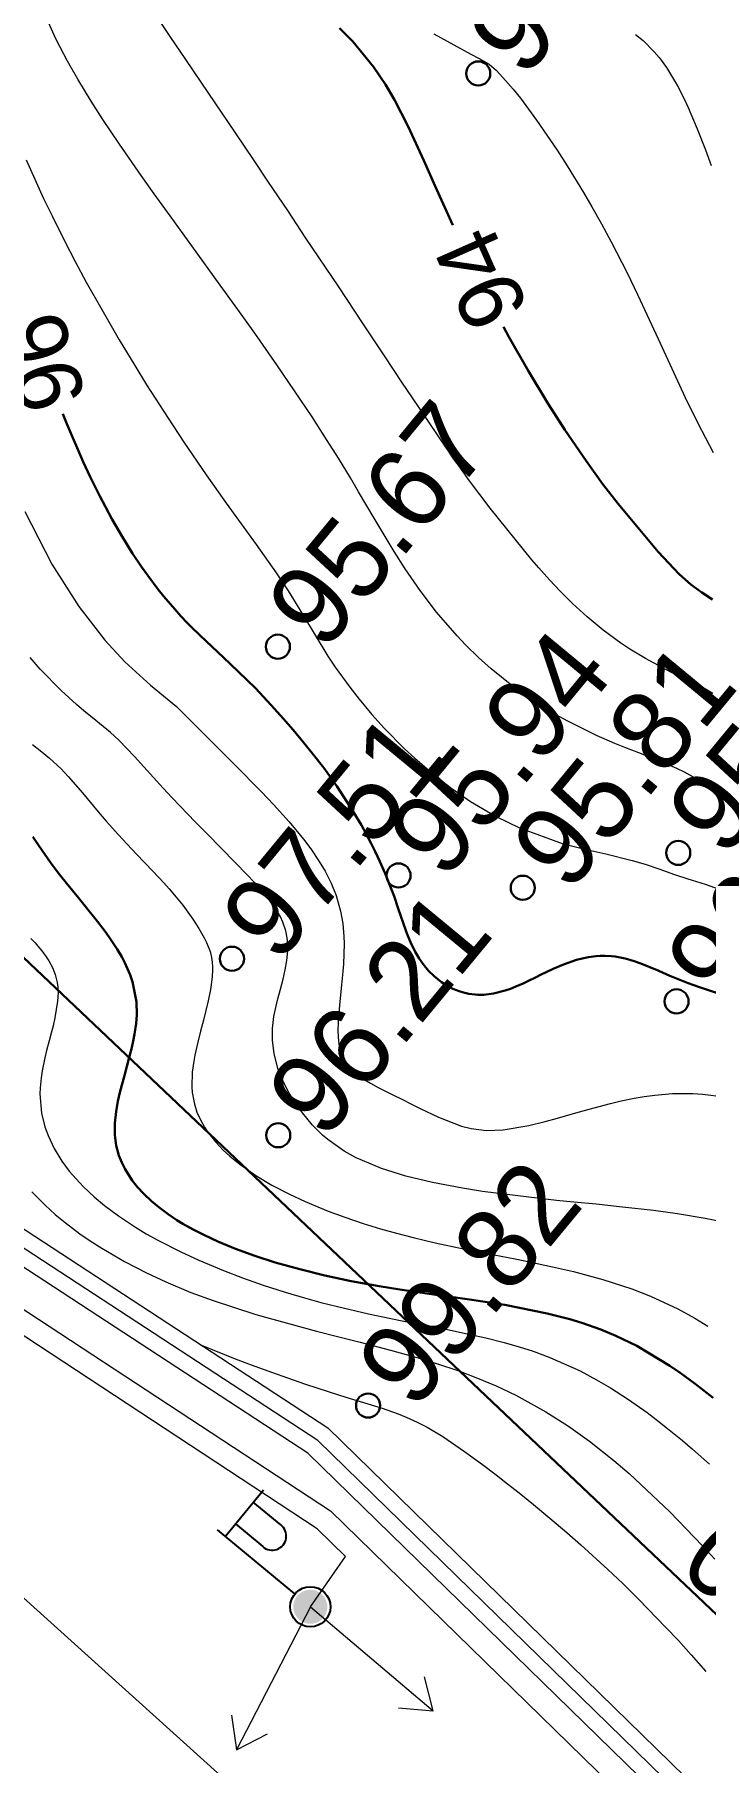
# Model space of a CAD drawing. Header units: millimetres. Extents: x -2893842 to -949497, y -1203244 to 262218.
# Drawn here: x -2331968 to -2323622, y -738760 to -717282 of the extents above; entities that cross this region are included whole.
import ezdxf

# ---------------------------------------------------------------- set-up
doc = ezdxf.new("R2010")
doc.units = ezdxf.units.MM
doc.layers.get('0').update_dxf_attribs({"lineweight": 5})
for name, color, linetype in [('!!!_ Размеры', 7, 'Continuous'), ('07_Объекты электропередачи', 253, 'Continuous'), ('14_Ограждения', 253, 'Continuous'), ('19_Горизонтали', 253, 'Continuous'), ('30_Канализация', 253, 'Continuous'), ('31_Водопровод', 253, 'Continuous'), ('35_Телефон', 253, 'Continuous'), ('37_Кабель низкого напряжения', 253, 'Continuous'), ('_Высоты_Блок', 253, 'Continuous')]:
    doc.layers.add(name, color=color, linetype=linetype)
doc.styles.add('LIKE17', font='d431.shx')
doc.styles.add('LIKE32', font='peteri.shx')
doc.styles.add('LIKE36', font='pragmai.shx')
doc.styles.add('Line_GUGK', font='')
doc.styles.get('Line_GUGK').set_extended_font_data('Bm431', italic=True)
doc.linetypes.add('g5_119_3', pattern='A,4,-1,[31,GUGK_2005.shx,S=0.1,R=0,X=0,Y=0],4,[31,GUGK_2005.shx,S=0.1,R=180,X=0,Y=0],-1', length=10)
doc.linetypes.add('g5_122_v', pattern='A,1,-1,1.5,-0.4,["В",Line_GUGK,S=1,R=0,X=0,Y=-0.5],-1.5,1.5,-1,4,-1,4,-1,3', length=20.9)
doc.linetypes.add('g5_133_t', pattern='A,2,[27,GUGK_2005.shx,S=0.4,R=0,X=0,Y=0],2,-1', length=5)
doc.linetypes.add('g5_472', pattern='A,0,-4,[25,GUGK_2005.shx,S=0.4,R=0,X=0,Y=-0.2],0', length=4)

# ---------------------------------------------------------------- blocks, each defined once
blk = doc.blocks.new('g5_110_1a')
h = blk.add_hatch(color=255)
edge = h.paths.add_edge_path()
edge.add_arc((0, 0), 0.212, 0, 360)
at = {"color": 0}
for p, q in [((0, 0.25), (0, 1.5)), ((0, 1.375), (0.75, 1.375))]:
    blk.add_line(p, q, dxfattribs=at)
blk.add_lwpolyline([(0.2, 1.375), (0.2, 0.932, 1.040016), (0.55, 0.932), (0.55, 1.375)], format="xyb", dxfattribs=at)
blk.add_circle((0, 0), 0.25, dxfattribs=at)
blk = doc.blocks.new('g5_115_1')
at = {"color": 0, "lineweight": 20}
for points in [[(1.647, -0.252), (2, 0), (1.647, 0.252)], [(0, 0), (2, 0)]]:
    blk.add_lwpolyline(points, dxfattribs=at)
blk = doc.blocks.new('Топо_07.04.17')
at = {"layer": '14_Ограждения', "color": 7, "linetype": 'Continuous', "lineweight": 20}
for points in [[(-519840, -510292), (-519253, -535413), (-513225, -543685), (-496400, -554220), (-488324, -558277), (-477682, -564467), (-467801, -572647), (-462771, -578808), (-462771, -578808), (-447048, -597015)], [(-447187, -597466), (-463077, -579065), (-468086, -572931), (-477912, -564796), (-488514, -558629), (-496597, -554569), (-513503, -543983), (-519650, -535548), (-520241, -510253)]]:
    blk.add_lwpolyline(points, dxfattribs=at)
at = {"layer": '14_Ограждения', "color": 7, "linetype": 'g5_472', "lineweight": 20}
blk.add_lwpolyline([(-417936, -608061), (-432736, -600940), (-435788, -597400), (-438056, -595898), (-440809, -595548), (-447117, -597241), (-462924, -578936), (-467944, -572789), (-477797, -564631), (-488419, -558453), (-496499, -554395), (-513364, -543834), (-519452, -535480), (-520040, -510272), (-518421, -502813), (-523269, -498138), (-524202, -495423), (-524510, -494917)], dxfattribs=at)
at = {"layer": '19_Горизонтали', "color": 42, "linetype": 'Continuous', "lineweight": 20}
for points in [[(-462046, -555870), (-461961, -555956), (-461840, -556109), (-461788, -556188), (-461768, -556222), (-461712, -556322), (-461659, -556431), (-461602, -556561), (-461541, -556723), (-461500, -556843), (-461449, -557010), (-461417, -557122), (-461346, -557391), (-461296, -557594)], [(-464538, -555577), (-464308, -555742), (-464112, -555879), (-464014, -555946), (-463898, -556032), (-463820, -556116), (-463746, -556214), (-463636, -556374), (-463560, -556495), (-463390, -556787), (-463177, -557188), (-463075, -557395), (-462910, -557749), (-462828, -557937), (-462733, -558162), (-462638, -558398), (-462487, -558803), (-462385, -559093), (-462301, -559344), (-462196, -559661), (-461944, -560421), (-461823, -560758), (-461672, -561141)], [(-462015, -564116), (-462127, -564035), (-462218, -563974), (-462313, -563914), (-462506, -563793), (-462799, -563592), (-462980, -563452), (-463083, -563365), (-463282, -563181), (-463282, -563181), (-463462, -562993), (-463623, -562807), (-463757, -562639), (-463874, -562483), (-463990, -562321), (-464066, -562211), (-464507, -561517), (-464723, -561148), (-464962, -560715), (-465322, -560031), (-465417, -559847), (-465602, -559485), (-465818, -559062), (-466070, -558571), (-466406, -557921), (-466594, -557557), (-466790, -557179), (-466939, -556892), (-467130, -556524), (-467410, -555988), (-467640, -555547), (-467801, -555240), (-467989, -554881)], [(-462161, -565271), (-462476, -565050), (-462566, -564994), (-462831, -564843), (-463013, -564747), (-463180, -564659), (-463298, -564596), (-463512, -564473), (-463848, -564255), (-463988, -564155), (-464193, -563996), (-464302, -563905), (-464489, -563736), (-464721, -563501), (-464861, -563344), (-465003, -563171), (-465096, -563048), (-465318, -562724), (-465489, -562436), (-465642, -562147), (-465756, -561915), (-465957, -561477), (-466113, -561128), (-466194, -560947), (-466314, -560685), (-466457, -560388), (-466580, -560139), (-466943, -559447), (-467173, -559025), (-467349, -558709), (-467533, -558383), (-467830, -557858), (-468056, -557458), (-468221, -557162), (-468356, -556916), (-468579, -556502), (-468750, -556172), (-468870, -555929), (-469003, -555641), (-469105, -555403), (-469214, -555117), (-469290, -554889)], [(-469757, -556562), (-469594, -557063), (-469514, -557292), (-469392, -557624), (-469291, -557888), (-469183, -558157), (-469032, -558519), (-468858, -558916), (-468701, -559257), (-468582, -559509), (-468364, -559953), (-468203, -560269), (-467971, -560708), (-467766, -561083), (-467452, -561638), (-467244, -562015), (-467120, -562254), (-466977, -562562), (-466722, -563115), (-466645, -563261), (-466493, -563529), (-466394, -563691), (-466258, -563897), (-466126, -564083), (-465903, -564368), (-465791, -564498), (-465569, -564737), (-465374, -564925), (-465160, -565110), (-464865, -565333), (-464595, -565506), (-464075, -565763), (-463778, -565874), (-463561, -565949), (-463248, -566065), (-463092, -566132), (-462930, -566208), (-462744, -566297), (-462583, -566371), (-462378, -566463), (-462144, -566577)], [(-470496, -563791), (-470411, -563877), (-470307, -563987), (-470178, -564135), (-470099, -564238), (-469946, -564460), (-469780, -564715), (-469695, -564842), (-469560, -565031), (-469466, -565158), (-469364, -565292), (-469187, -565525), (-469067, -565687), (-469009, -565768), (-468935, -565878), (-468864, -565988), (-468758, -566175), (-468698, -566299), (-468646, -566422), (-468624, -566483), (-468590, -566599), (-468582, -566676), (-468580, -566735), (-468583, -566790), (-468587, -566832), (-468600, -566912), (-468623, -567011), (-468638, -567068), (-468682, -567204), (-468725, -567322), (-468769, -567437), (-468821, -567568), (-468870, -567700), (-468924, -567858), (-468946, -567929), (-468980, -568064), (-469006, -568246), (-469009, -568314), (-468999, -568464), (-468979, -568563), (-468947, -568664), (-468906, -568761), (-468874, -568823), (-468789, -568961), (-468707, -569069), (-468634, -569153), (-468522, -569268), (-468340, -569429), (-468155, -569570), (-467948, -569709), (-467766, -569821), (-467496, -569970), (-467299, -570069), (-467080, -570171), (-466872, -570262), (-466680, -570340), (-466480, -570417), (-466218, -570511), (-465876, -570625), (-465693, -570684), (-465503, -570744), (-465251, -570824), (-465076, -570880), (-464799, -570972), (-464548, -571061), (-464195, -571201), (-463852, -571358), (-463631, -571474), (-463310, -571670), (-463112, -571809), (-462964, -571924)], [(-462438, -570721), (-462847, -570590), (-463179, -570496), (-463473, -570421), (-463850, -570334), (-464171, -570263), (-464447, -570203), (-464657, -570158), (-464995, -570082), (-465561, -569944), (-465801, -569878), (-466166, -569765), (-466485, -569649), (-466775, -569520), (-467074, -569352), (-467212, -569254), (-467400, -569087), (-467458, -569024), (-467567, -568888), (-467676, -568722), (-467752, -568585), (-467811, -568460), (-467864, -568323), (-467886, -568256), (-467916, -568140), (-467944, -567949), (-467946, -567786), (-467929, -567639), (-467893, -567491), (-467856, -567381), (-467818, -567279), (-467772, -567161), (-467726, -567042), (-467687, -566930), (-467687, -566930), (-467654, -566818), (-467629, -566699), (-467619, -566618), (-467618, -566540), (-467625, -566449), (-467651, -566338), (-467674, -566269), (-467703, -566202), (-467786, -566046), (-467845, -565952), (-467935, -565824), (-468144, -565550), (-468320, -565323), (-468450, -565157), (-468589, -564980), (-468760, -564759), (-468844, -564648), (-468944, -564515), (-469152, -564226), (-469252, -564085), (-469334, -563975), (-469425, -563860), (-469517, -563756), (-469679, -563587), (-469813, -563450), (-469896, -563362), (-470067, -563166), (-470294, -562874), (-470404, -562715)], [(-470264, -560905), (-470003, -561593), (-470003, -561593), (-469730, -562155), (-469455, -562607), (-469240, -562900), (-468956, -563226), (-468665, -563525), (-468031, -564318), (-468031, -564318), (-467733, -564698), (-467600, -564874), (-467432, -565107), (-467280, -565342), (-467203, -565473), (-467116, -565641), (-467058, -565769), (-466999, -565925), (-466955, -566084), (-466921, -566283), (-466912, -566437), (-466917, -566600), (-466924, -566689), (-466961, -566944), (-466978, -567034), (-467012, -567194), (-467068, -567444), (-467107, -567649), (-467122, -567764), (-467129, -567885), (-467127, -567953), (-467097, -568113), (-467072, -568172), (-467014, -568261), (-466970, -568308), (-466904, -568367), (-466794, -568449), (-466702, -568513), (-466611, -568573), (-466516, -568635), (-466444, -568681), (-466306, -568770), (-466212, -568831), (-465998, -568965), (-465728, -569108), (-465614, -569152), (-465427, -569196), (-465218, -569213), (-464897, -569196), (-464687, -569169), (-464530, -569144), (-464324, -569109), (-464124, -569076), (-463856, -569037), (-463717, -569020), (-463553, -569006), (-463427, -568999), (-463294, -568995), (-463073, -569002), (-462821, -569028), (-462700, -569050), (-462443, -569113)], [(-470788, -566186), (-470743, -566248), (-470713, -566290), (-470671, -566354), (-470624, -566434), (-470597, -566489), (-470563, -566574), (-470537, -566664), (-470523, -566769), (-470523, -566824), (-470528, -566892), (-470545, -566998), (-470602, -567199), (-470636, -567295), (-470670, -567386), (-470705, -567476), (-470750, -567592), (-470783, -567681), (-470835, -567838), (-470858, -567921), (-470884, -568043), (-470894, -568118), (-470900, -568360), (-470878, -568532), (-470852, -568643), (-470795, -568813), (-470716, -568981), (-470639, -569113), (-470490, -569323), (-470368, -569466), (-470252, -569588), (-470093, -569737), (-469899, -569900), (-469775, -569995), (-469640, -570092), (-469374, -570268), (-469163, -570396), (-468872, -570559), (-468647, -570674), (-468402, -570793), (-468142, -570910), (-467909, -571009), (-467712, -571088), (-467513, -571164), (-467139, -571297), (-466872, -571385), (-466577, -571479), (-466401, -571534), (-466185, -571602), (-465912, -571692), (-465722, -571758), (-465502, -571841), (-465325, -571914), (-465157, -571989), (-464960, -572088), (-464606, -572297), (-464414, -572430), (-464254, -572550), (-464045, -572721), (-463836, -572906), (-463732, -573004), (-463603, -573130), (-463437, -573299), (-463323, -573421), (-463136, -573629)], [(-471133, -569316), (-470987, -569500), (-470874, -569628), (-470763, -569743), (-470595, -569902), (-470477, -570005), (-470347, -570112), (-470082, -570309), (-469829, -570478), (-469601, -570617), (-469305, -570782), (-469044, -570915), (-468536, -571147), (-467968, -571375), (-467806, -571437), (-467554, -571532), (-467282, -571634), (-466920, -571774), (-466616, -571897), (-466368, -572005), (-466102, -572129), (-465901, -572232), (-465662, -572366), (-465434, -572508), (-465085, -572755), (-464825, -572965), (-464587, -573178), (-464313, -573450), (-464141, -573635), (-463694, -574164), (-463335, -574629), (-463202, -574812)], [(-469249, -571449), (-468853, -571663), (-468664, -571761), (-468409, -571888), (-468231, -571975), (-468017, -572076), (-467614, -572260), (-467487, -572316), (-467328, -572385), (-467105, -572482), (-466913, -572575), (-466819, -572625), (-466691, -572701), (-466574, -572780), (-466394, -572916), (-466145, -573130), (-465942, -573317), (-465789, -573464), (-465659, -573591), (-465530, -573719), (-465369, -573882), (-465185, -574073), (-464997, -574275), (-464839, -574448), (-464540, -574790), (-464376, -574985), (-464204, -575197), (-463903, -575586), (-463768, -575767), (-463631, -575959), (-463472, -576187)]]:
    blk.add_lwpolyline(points, dxfattribs=at)
at = {"layer": '19_Горизонтали', "color": 42, "linetype": 'Continuous', "lineweight": 30}
for points in [[(-464574, -557969), (-464737, -557460), (-464840, -557128), (-464986, -556686), (-465120, -556338), (-465209, -556138), (-465330, -555902), (-465551, -555558), (-465697, -555376)], [(-461887, -562954), (-462010, -562854), (-462133, -562738), (-462263, -562594), (-462494, -562292), (-462921, -561641), (-463083, -561371), (-463256, -561065), (-463474, -560654), (-463645, -560308), (-463844, -559878), (-464037, -559426), (-464089, -559295)], [(-462389, -567820), (-462592, -567727), (-462726, -567660), (-462941, -567544), (-463073, -567468), (-463179, -567408), (-463265, -567361), (-463349, -567319), (-463415, -567289), (-463470, -567267), (-463592, -567228), (-463636, -567218), (-463712, -567205), (-463775, -567199), (-463823, -567196), (-463920, -567198), (-464003, -567205), (-464075, -567216), (-464242, -567254), (-464373, -567294), (-464538, -567351), (-464598, -567373), (-464704, -567410), (-464767, -567431), (-464859, -567460), (-464930, -567479), (-465000, -567495), (-465146, -567516), (-465269, -567517), (-465339, -567510), (-465450, -567485), (-465501, -567468), (-465556, -567445), (-465600, -567423), (-465644, -567398), (-465720, -567345), (-465773, -567302), (-465857, -567219), (-465919, -567142), (-465977, -567055), (-466017, -566980), (-466057, -566889), (-466100, -566765), (-466124, -566683), (-466141, -566615), (-466205, -566331), (-466240, -566174), (-466278, -566021), (-466317, -565880), (-466365, -565726), (-466409, -565595), (-466447, -565491), (-466493, -565374), (-466544, -565251), (-466648, -565020), (-466793, -564734), (-466929, -564490), (-467036, -564314), (-467138, -564153), (-467255, -563977), (-467362, -563823), (-467424, -563736), (-467490, -563644), (-467661, -563410), (-467940, -563073), (-468078, -562908), (-468201, -562763), (-468280, -562672), (-468365, -562569), (-468414, -562506), (-468481, -562417), (-468549, -562322), (-468667, -562147), (-468726, -562053), (-468835, -561869), (-468900, -561751), (-468991, -561574), (-469098, -561349), (-469196, -561126), (-469263, -560960), (-469316, -560822), (-469359, -560705), (-469408, -560568), (-469473, -560375), (-469623, -559882), (-469659, -559751)], [(-462999, -572817), (-463202, -572617), (-463370, -572461), (-463488, -572359), (-463870, -572067), (-464113, -571915), (-464291, -571817), (-464518, -571707), (-464660, -571645), (-464930, -571541), (-465444, -571377), (-465578, -571339), (-465842, -571268), (-466042, -571216), (-466283, -571155), (-466718, -571041), (-466972, -570970), (-467309, -570868), (-467627, -570762), (-467928, -570650), (-468223, -570530), (-468464, -570421), (-468693, -570307), (-468903, -570191), (-469058, -570096), (-469191, -570008), (-469308, -569924), (-469378, -569869), (-469478, -569786), (-469585, -569686), (-469665, -569602), (-469754, -569496), (-469818, -569408), (-469874, -569319), (-469947, -569170), (-469979, -569082), (-470003, -568990), (-470023, -568862), (-470027, -568735), (-470010, -568584), (-469978, -568443), (-469940, -568317), (-469903, -568213), (-469823, -568009), (-469739, -567796), (-469694, -567676), (-469668, -567600), (-469641, -567513), (-469607, -567386), (-469587, -567279), (-469571, -567116), (-469591, -566864), (-469611, -566774), (-469660, -566620), (-469691, -566540), (-469735, -566440), (-469817, -566280), (-469859, -566205), (-469939, -566069), (-470071, -565862), (-470142, -565752), (-470238, -565604), (-470315, -565483), (-470357, -565415), (-470438, -565277), (-470526, -565114), (-470569, -565033), (-470620, -564934)]]:
    blk.add_lwpolyline(points, dxfattribs=at)
at = {"layer": '31_Водопровод', "color": 4, "linetype": 'g5_122_v', "lineweight": 30}
blk.add_lwpolyline([(-446743, -595128), (-478209, -557734), (-460351, -547652), (-451770, -546711)], dxfattribs=at)
at = {"layer": '35_Телефон', "color": 6, "linetype": 'g5_133_t', "lineweight": 20}
blk.add_lwpolyline([(-532595, -545933), (-515911, -546663), (-500605, -554394), (-475132, -571001), (-471991, -574105), (-447904, -601332)], dxfattribs=at)
at = {"layer": '37_Кабель низкого напряжения', "color": 1, "linetype": 'g5_119_3', "lineweight": 20}
for points in [[(-468270, -574833), (-467766, -574262), (-468075, -573881), (-477945, -565662), (-496848, -554952), (-511160, -545950), (-511502, -546486), (-513251, -545356), (-512951, -544860), (-504067, -531873), (-504142, -529418)], [(-503843, -529409), (-503763, -531981), (-512699, -545022), (-512931, -545406), (-511551, -546275), (-511226, -545744), (-496712, -554790), (-478561, -565016), (-477789, -565445), (-467886, -573678), (-459094, -584438), (-449489, -590451), (-445052, -595926)]]:
    blk.add_lwpolyline(points, dxfattribs=at)
at = {"layer": '_Высоты_Блок', "color": 7, "linetype": 'Continuous', "lineweight": 30}
for centre in [(-464046, -556130, -67200), (-467326, -562929, -67200), (-466155, -565924, -67200), (-462666, -566037, -67200), (-464637, -566250, -67200), (-468331, -566719, -67200), (-462895, -567869, -67200), (-468006, -568964, -67200), (-467274, -572428, -67200)]:
    blk.add_circle(centre, 150, dxfattribs=at)
at = {"layer": '07_Объекты электропередачи', "color": 7, "linetype": 'Continuous', "lineweight": 20}
for name, xscale, yscale, zscale, rotation in [('g5_110_1a', 999.9999999999995, 999.9999999999995, 999.9999999999995, 43.98139083737546), ('g5_115_1', 1000, 1000, 1000, 236.2158459399207), ('g5_115_1', 1000, 1000, 1000, 313.3089209691693)]:
    blk.add_blockref(name, (-468270, -574833, 19420), dxfattribs=dict(at, xscale=xscale, yscale=yscale, zscale=zscale, rotation=rotation))
at = {"layer": '19_Горизонтали', "color": 42, "linetype": 'Continuous', "lineweight": 15, "style": 'LIKE36'}
for s, rotation, p in [('94', 107.4039, (-463743, -559120, -33200)), ('96', 99.276, (-469343, -559611, -33200))]:
    blk.add_text(s, height=800, rotation=rotation, dxfattribs=at).set_placement(p)
at = {"layer": '30_Канализация', "color": 7, "linetype": 'Continuous', "lineweight": 15, "style": 'LIKE32'}
blk.add_text('ст.20', height=1000, rotation=132.7693, dxfattribs=at).set_placement((-460830, -576508, -48218))
at = {"layer": '_Высоты_Блок', "color": 7, "linetype": 'Continuous', "lineweight": 20, "char_height": 1000, "attachment_point": 4, "rotation": 43.9814, "style": 'LIKE17'}
for s, insert in [('93.57', (-463830, -555922, -67200)), ('95.67', (-467110, -562721, -67200)), ('95.94', (-465939, -565715, -67200)), ('95.39', (-462451, -565829, -67200)), ('95.81', (-464421, -566041, -67200)), ('97.51', (-468115, -566510, -67200)), ('96.11', (-462679, -567661, -67200)), ('96.21', (-467790, -568756, -67200)), ('99.82', (-467058, -572220, -67200))]:
    blk.add_mtext(s, dxfattribs=dict(at, insert=insert))

msp = doc.modelspace()

# ---------------------------------------------------------------- block references
at = {"layer": '!!!_ Размеры', "color": 1, "lineweight": 0, "rotation": 6.471407436947433}
msp.add_blockref('Топо_07.04.17', (-1928038.79367, -112877.83782), dxfattribs=at)

doc.saveas('drawing.dxf')
